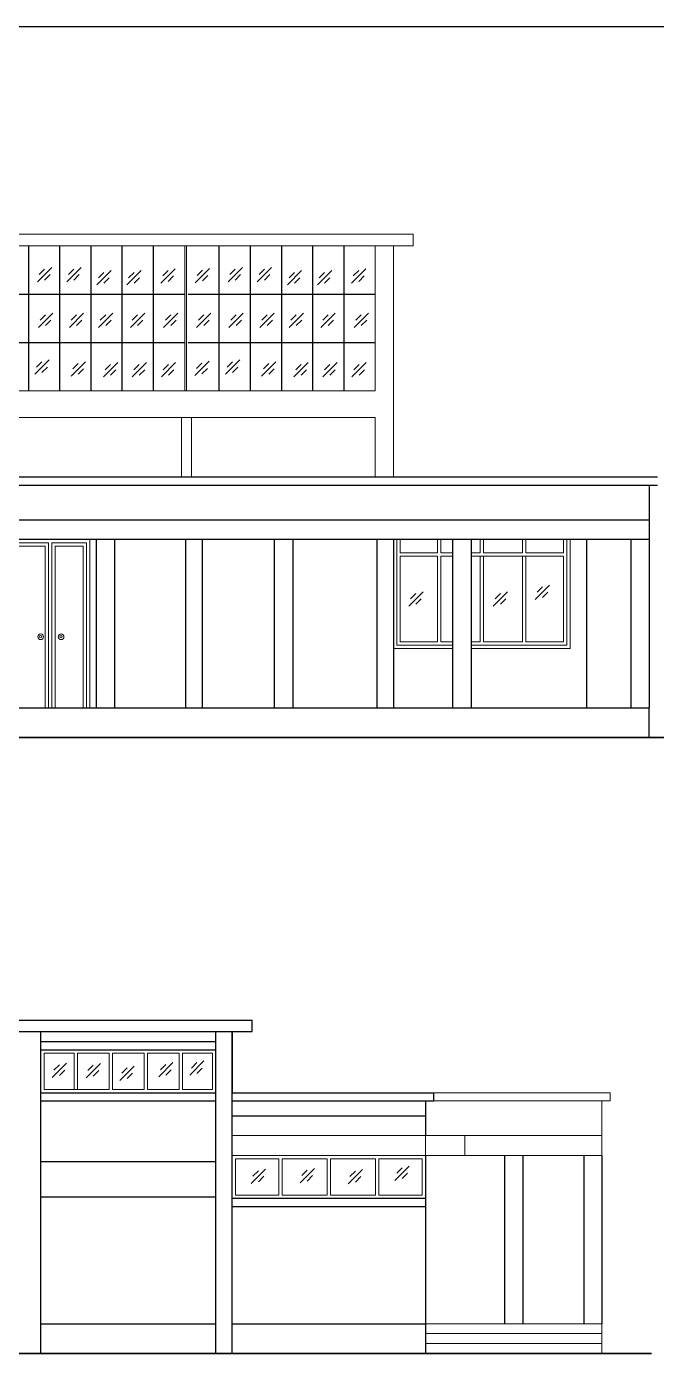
# Model space of a CAD drawing. Header units: inches. Extents: x -6800 to 96653, y -25814 to 17379.
# Drawn here: x 11024 to 11406, y -12045 to -11241 of the extents above; entities that cross this region are included whole.
import ezdxf

# ---------------------------------------------------------------- set-up
doc = ezdxf.new("R2010")
doc.units = ezdxf.units.IN
doc.header["$MEASUREMENT"] = 0
for name, color, linetype, lineweight in [('chajja elev', 4, 'Continuous', 20), ('Column', 101, 'Continuous', 30), ('Door ele', 20, 'Continuous', 15), ('ele back', 51, 'Continuous', 15), ('ele front', 30, 'Continuous', 30), ('Glass Panal', 200, 'Continuous', 25), ('Ground level', 210, 'Continuous', 35), ('Opening elevation', 130, 'Continuous', 9), ('Stairs', 60, 'Continuous', 13), ('Wall', 90, 'Continuous', 30), ('Win ele', 211, 'Continuous', 15)]:
    doc.layers.add(name, color=color, linetype=linetype, lineweight=lineweight)

msp = doc.modelspace()

# ---------------------------------------------------------------- linework, layer by layer
msp.add_line((9822.28, -11240.78), (12198.28, -11240.78))
at = {"layer": 'chajja elev', "transparency": 33554687}
for p, q in [((11148.91, -11912.78), (11265.91, -11912.78)), ((11265.91, -11912.78), (11265.91, -11924.78)), ((11148.91, -11924.78), (11265.91, -11924.78))]:
    msp.add_line(p, q, dxfattribs=at)
at = {"layer": 'chajja elev', "transparency": 33554585}
for p, q in [((11289.91, -11912.78), (11265.91, -11912.78)), ((11289.91, -11912.78), (11289.91, -11924.78)), ((11289.91, -11924.78), (11265.91, -11924.78))]:
    msp.add_line(p, q, dxfattribs=at)
at = {"layer": 'Column', "transparency": 33554687}
for p, q in [((11120.59, -11551.6), (11120.59, -11653.6)), ((11130.59, -11551.6), (11130.59, -11653.6)), ((11236.59, -11551.6), (11236.59, -11653.6)), ((11246.59, -11551.6), (11246.59, -11653.6)), ((11032.91, -12044.78), (11032.91, -11849.78)), ((11138.91, -12044.78), (11138.91, -11849.78)), ((11148.91, -11912.78), (11148.91, -11849.78)), ((11148.91, -11924.78), (11148.91, -11912.78)), ((11148.91, -12044.78), (11148.91, -11924.78)), ((11313.91, -11924.78), (11313.91, -12026.78)), ((11324.91, -11924.78), (11324.91, -12026.78)), ((11361.91, -11924.78), (11361.91, -12026.78)), ((11372.91, -11924.78), (11372.91, -12026.78))]:
    msp.add_line(p, q, dxfattribs=at)
for points in [[(11066.59, -11653.6), (11066.59, -11551.6)], [(11077.59, -11551.6), (11077.59, -11653.6)], [(11174.59, -11653.6), (11174.59, -11551.6)], [(11185.59, -11551.6), (11185.59, -11653.6)], [(11282.59, -11653.6), (11282.59, -11551.6)], [(11293.59, -11551.6), (11293.59, -11653.6)], [(11390.59, -11653.6), (11390.59, -11551.6)], [(11401.59, -11551.6), (11401.59, -11653.6)]]:
    msp.add_lwpolyline(points, dxfattribs=at)
at = {"layer": 'Door ele', "transparency": 33554687}
for p, q in [((11062.59, -11653.6), (11062.59, -11551.6)), ((11016.59, -11553.6), (11037.59, -11553.6)), ((11018.59, -11555.6), (11035.59, -11555.6)), ((11035.59, -11555.6), (11035.59, -11653.6)), ((11037.59, -11553.6), (11037.59, -11653.6)), ((11039.59, -11553.6), (11060.59, -11553.6)), ((11039.59, -11553.6), (11039.59, -11653.6)), ((11041.59, -11555.6), (11058.59, -11555.6)), ((11041.59, -11555.6), (11041.59, -11653.6)), ((11058.59, -11653.6), (11058.59, -11555.6)), ((11060.59, -11653.6), (11060.59, -11553.6))]:
    msp.add_line(p, q, dxfattribs=at)
for centre, radius in [((11032.78, -11610.53), 1.71), ((11045.16, -11610.53), 1.71), ((11032.78, -11610.53), 0.709), ((11045.16, -11610.53), 0.709)]:
    msp.add_circle(centre, radius, dxfattribs=at)
at = {"layer": 'ele back', "transparency": 33554641}
for p, q in [((10296.59, -11366.6), (11258.59, -11366.6)), ((11258.59, -11366.6), (11258.59, -11373.6)), ((10296.59, -11373.6), (11258.59, -11373.6)), ((11120.09, -11461.6), (11120.09, -11373.6)), ((11121.09, -11461.6), (11121.09, -11373.6)), ((11235.59, -11373.6), (11235.59, -11461.6)), ((11246.59, -11373.6), (11246.59, -11513.6)), ((10433.09, -11461.6), (11235.59, -11461.6)), ((10319.59, -11477.6), (11235.59, -11477.6)), ((11118.09, -11477.6), (11118.09, -11513.6)), ((11124.09, -11477.6), (11124.09, -11513.6)), ((11235.59, -11477.6), (11235.59, -11513.6)), ((11270.91, -11886.78), (11377.91, -11886.78)), ((11377.91, -11886.78), (11377.91, -11891.78)), ((11270.91, -11891.78), (11377.91, -11891.78)), ((11372.91, -11891.78), (11372.91, -11924.78)), ((11372.91, -11912.78), (11289.91, -11912.78)), ((11372.91, -11924.78), (11289.91, -11924.78))]:
    msp.add_line(p, q, dxfattribs=at)
at = {"layer": 'ele front', "transparency": 33554687}
for p, q in [((10079.59, -11513.6), (11406.59, -11513.6)), ((10079.59, -11518.6), (11406.59, -11518.6)), ((11401.59, -11518.6), (11401.59, -11539.6)), ((11363.59, -11551.6), (11363.59, -11653.6)), ((10084.59, -11653.6), (11401.59, -11653.6)), ((11401.59, -11671.6), (11401.59, -11653.6)), ((10198.91, -11842.78), (11160.91, -11842.78)), ((11160.91, -11849.78), (11160.91, -11842.78)), ((10198.91, -11849.78), (11160.91, -11849.78)), ((11032.91, -11855.78), (11138.91, -11855.78)), ((11032.91, -11860.78), (11138.91, -11860.78)), ((11032.91, -11886.78), (11138.91, -11886.78)), ((11148.91, -11886.78), (11270.91, -11886.78)), ((11270.91, -11886.78), (11270.91, -11891.78)), ((11032.91, -11891.78), (11138.91, -11891.78)), ((11148.91, -11891.78), (11270.91, -11891.78)), ((11265.91, -11891.78), (11265.91, -11912.78)), ((11148.91, -11900.78), (11265.91, -11900.78)), ((11032.91, -11928.37), (11138.91, -11928.37)), ((11265.91, -11924.78), (11265.91, -12044.78)), ((11032.91, -11949.78), (11138.91, -11949.78)), ((11148.91, -11950.78), (11265.91, -11950.78)), ((11148.91, -11955.78), (11265.91, -11955.78))]:
    msp.add_line(p, q, dxfattribs=at)
msp.add_lwpolyline([(10084.59, -11539.6), (11401.59, -11539.6), (11401.59, -11551.6), (10084.59, -11551.6)], close=True, dxfattribs=at)
at = {"layer": 'Glass Panal', "lineweight": 25, "transparency": 33554687}
for p, q in [((11025.51, -11461.6), (11025.51, -11373.6)), ((11044.42, -11461.6), (11044.42, -11373.6)), ((11063.34, -11461.6), (11063.34, -11373.6)), ((11082.26, -11461.6), (11082.26, -11373.6)), ((11101.17, -11461.6), (11101.17, -11373.6)), ((11141.01, -11461.6), (11141.01, -11373.6)), ((11159.92, -11461.6), (11159.92, -11373.6)), ((11178.84, -11461.6), (11178.84, -11373.6)), ((11197.76, -11461.6), (11197.76, -11373.6)), ((11216.67, -11461.6), (11216.67, -11373.6)), ((11006.59, -11402.93), (11120.09, -11402.93)), ((11122.09, -11402.93), (11235.59, -11402.93)), ((11006.59, -11432.26), (11120.09, -11432.26)), ((11122.09, -11432.26), (11235.59, -11432.26))]:
    msp.add_line(p, q, dxfattribs=at)
at = {"layer": 'Ground level', "transparency": 33554687}
for p, q in [((11431.59, -11671.6), (10054.59, -11671.6)), ((10093.91, -12044.78), (11265.91, -12044.78))]:
    msp.add_line(p, q, dxfattribs=at)
at = {"layer": 'Ground level'}
for p, q in [((11265.91, -12044.78), (11372.91, -12044.78)), ((11372.91, -12044.78), (11402.91, -12044.78))]:
    msp.add_line(p, q, dxfattribs=at)
at = {"layer": 'Opening elevation', "lineweight": 5, "transparency": 33554526}
for p, q in [((11030.85, -11395.45), (11039.52, -11386.78)), ((11031.92, -11391.12), (11035.19, -11387.85)), ((11035.19, -11394.38), (11038.45, -11391.12)), ((11048.55, -11395.45), (11057.22, -11386.78)), ((11049.62, -11391.12), (11052.88, -11387.85)), ((11052.88, -11394.38), (11056.15, -11391.12)), ((11066.78, -11397.33), (11075.45, -11388.66)), ((11067.85, -11392.99), (11071.12, -11389.72)), ((11085.01, -11397.33), (11093.69, -11388.66)), ((11086.08, -11392.99), (11089.35, -11389.72)), ((11105.66, -11396.25), (11114.33, -11387.58)), ((11106.73, -11391.92), (11110, -11388.65)), ((11110, -11395.19), (11113.26, -11391.92)), ((11126.51, -11395.99), (11135.18, -11387.32)), ((11127.58, -11391.65), (11130.84, -11388.38)), ((11130.84, -11394.92), (11134.11, -11391.65)), ((11146.35, -11395.45), (11155.02, -11386.78)), ((11147.42, -11391.12), (11150.69, -11387.85)), ((11150.69, -11394.38), (11153.95, -11391.12)), ((11164.05, -11395.45), (11172.72, -11386.78)), ((11165.12, -11391.12), (11168.38, -11387.85)), ((11168.38, -11394.38), (11171.65, -11391.12)), ((11182.28, -11397.33), (11190.95, -11388.66)), ((11183.35, -11392.99), (11186.62, -11389.72)), ((11200.51, -11397.33), (11209.19, -11388.66)), ((11201.58, -11392.99), (11204.85, -11389.72)), ((11221.16, -11396.25), (11229.83, -11387.58)), ((11222.23, -11391.92), (11225.5, -11388.65)), ((11225.5, -11395.19), (11228.76, -11391.92)), ((11071.12, -11396.26), (11074.38, -11392.99)), ((11089.35, -11396.26), (11092.62, -11392.99)), ((11186.62, -11396.26), (11189.88, -11392.99)), ((11204.85, -11396.26), (11208.12, -11392.99)), ((11031.39, -11423.05), (11040.06, -11414.38)), ((11032.45, -11418.71), (11035.72, -11415.45)), ((11050.16, -11423.05), (11058.83, -11414.38)), ((11051.22, -11418.71), (11054.49, -11415.45)), ((11067.85, -11423.05), (11076.52, -11414.38)), ((11068.92, -11418.71), (11072.19, -11415.45)), ((11087.16, -11423.05), (11095.83, -11414.38)), ((11088.23, -11418.71), (11091.5, -11415.45)), ((11107.27, -11423.05), (11115.94, -11414.38)), ((11108.34, -11418.71), (11111.61, -11415.45)), ((11127.31, -11423.05), (11135.98, -11414.38)), ((11128.38, -11418.71), (11131.65, -11415.45)), ((11146.89, -11423.05), (11155.56, -11414.38)), ((11147.95, -11418.71), (11151.22, -11415.45)), ((11165.66, -11423.05), (11174.33, -11414.38)), ((11166.72, -11418.71), (11169.99, -11415.45)), ((11183.35, -11423.05), (11192.02, -11414.38)), ((11184.42, -11418.71), (11187.69, -11415.45)), ((11202.66, -11423.05), (11211.33, -11414.38)), ((11203.73, -11418.71), (11207, -11415.45)), ((11222.77, -11423.05), (11231.44, -11414.38)), ((11223.84, -11418.71), (11227.11, -11415.45)), ((11035.72, -11421.98), (11038.99, -11418.71)), ((11054.49, -11421.98), (11057.76, -11418.71)), ((11072.19, -11421.98), (11075.46, -11418.71)), ((11091.5, -11421.98), (11094.76, -11418.71)), ((11111.61, -11421.98), (11114.87, -11418.71)), ((11131.65, -11421.98), (11134.91, -11418.71)), ((11151.22, -11421.98), (11154.49, -11418.71)), ((11169.99, -11421.98), (11173.26, -11418.71)), ((11187.69, -11421.98), (11190.96, -11418.71)), ((11207, -11421.98), (11210.26, -11418.71)), ((11227.11, -11421.98), (11230.37, -11418.71)), ((11029.22, -11451.47), (11037.89, -11442.8)), ((11030.29, -11447.14), (11033.56, -11443.87)), ((11033.56, -11450.41), (11036.82, -11447.14)), ((11051.21, -11452.55), (11059.88, -11443.88)), ((11052.28, -11448.21), (11055.54, -11444.94)), ((11055.54, -11451.48), (11058.81, -11448.21)), ((11070.78, -11453.08), (11079.45, -11444.41)), ((11071.85, -11448.75), (11075.12, -11445.48)), ((11075.12, -11452.01), (11078.39, -11448.75)), ((11088.21, -11453.08), (11096.88, -11444.41)), ((11089.28, -11448.75), (11092.55, -11445.48)), ((11092.55, -11452.01), (11095.82, -11448.75)), ((11105.91, -11453.08), (11114.58, -11444.41)), ((11106.98, -11448.75), (11110.25, -11445.48)), ((11110.25, -11452.01), (11113.51, -11448.75)), ((11126.22, -11452.28), (11134.89, -11443.61)), ((11127.29, -11447.94), (11130.55, -11444.68)), ((11130.55, -11451.21), (11133.82, -11447.94)), ((11144.72, -11451.47), (11153.39, -11442.8)), ((11145.79, -11447.14), (11149.06, -11443.87)), ((11149.06, -11450.41), (11152.32, -11447.14)), ((11166.71, -11452.55), (11175.38, -11443.88)), ((11167.78, -11448.21), (11171.04, -11444.94)), ((11171.04, -11451.48), (11174.31, -11448.21)), ((11186.28, -11453.08), (11194.95, -11444.41)), ((11187.35, -11448.75), (11190.62, -11445.48)), ((11190.62, -11452.01), (11193.89, -11448.75)), ((11203.71, -11453.08), (11212.38, -11444.41)), ((11204.78, -11448.75), (11208.05, -11445.48)), ((11208.05, -11452.01), (11211.32, -11448.75)), ((11221.41, -11453.08), (11230.08, -11444.41)), ((11222.48, -11448.75), (11225.75, -11445.48)), ((11225.75, -11452.01), (11229.01, -11448.75)), ((11255.86, -11591.91), (11264.54, -11583.24)), ((11256.93, -11587.58), (11260.2, -11584.31)), ((11307.06, -11591.91), (11315.73, -11583.24)), ((11308.13, -11587.58), (11311.4, -11584.31)), ((11332.53, -11587.89), (11341.2, -11579.22)), ((11333.59, -11583.56), (11336.86, -11580.29)), ((11336.86, -11586.83), (11340.13, -11583.56)), ((11260.2, -11590.84), (11263.47, -11587.58)), ((11311.4, -11590.84), (11314.66, -11587.58)), ((11039.78, -11877.52), (11048.46, -11868.84)), ((11040.85, -11873.18), (11044.12, -11869.91)), ((11044.12, -11876.45), (11047.39, -11873.18)), ((11060.35, -11877.72), (11069.02, -11869.05)), ((11061.42, -11873.39), (11064.69, -11870.12)), ((11064.69, -11876.66), (11067.95, -11873.39)), ((11080.81, -11879.29), (11089.48, -11870.62)), ((11081.88, -11874.95), (11085.15, -11871.69)), ((11085.15, -11878.22), (11088.41, -11874.95)), ((11104.3, -11877.2), (11112.97, -11868.53)), ((11105.37, -11872.87), (11108.63, -11869.6)), ((11108.63, -11876.13), (11111.9, -11872.87)), ((11123.09, -11876.16), (11131.76, -11867.49)), ((11124.16, -11871.82), (11127.43, -11868.56)), ((11127.43, -11875.09), (11130.69, -11871.82)), ((11247.48, -11939.9), (11256.15, -11931.23)), ((11160.37, -11941.76), (11169.04, -11933.09)), ((11161.44, -11937.42), (11164.7, -11934.16)), ((11164.7, -11940.69), (11167.97, -11937.42)), ((11190.01, -11941.37), (11198.68, -11932.7)), ((11191.08, -11937.03), (11194.34, -11933.77)), ((11194.34, -11940.3), (11197.61, -11937.03)), ((11219.17, -11941.99), (11227.85, -11933.32)), ((11220.24, -11937.65), (11223.51, -11934.39)), ((11223.51, -11940.92), (11226.78, -11937.65)), ((11248.55, -11935.57), (11251.81, -11932.3)), ((11251.81, -11938.83), (11255.08, -11935.57))]:
    msp.add_line(p, q, dxfattribs=at)
at = {"layer": 'Stairs'}
for p, q in [((11265.91, -12026.78), (11372.91, -12026.78)), ((11372.91, -12026.78), (11372.91, -12044.78)), ((11265.91, -12032.78), (11372.91, -12032.78)), ((11265.91, -12038.78), (11372.91, -12038.78))]:
    msp.add_line(p, q, dxfattribs=at)
at = {"layer": 'Wall', "transparency": 33554687}
for p, q in [((11148.91, -11849.78), (11148.91, -11886.78)), ((11032.91, -12026.78), (11138.91, -12026.78)), ((11148.91, -12026.78), (11265.91, -12026.78))]:
    msp.add_line(p, q, dxfattribs=at)
at = {"layer": 'Win ele'}
for p, q in [((11273.34, -11559.6), (11273.34, -11551.6)), ((11275.34, -11559.6), (11275.34, -11551.6)), ((11299.09, -11559.6), (11299.09, -11551.6)), ((11301.09, -11559.6), (11301.09, -11551.6)), ((11324.84, -11559.6), (11324.84, -11551.6)), ((11326.84, -11559.6), (11326.84, -11551.6)), ((11250.59, -11559.6), (11273.34, -11559.6)), ((11275.34, -11559.6), (11282.59, -11559.6)), ((11293.59, -11559.6), (11299.09, -11559.6)), ((11301.09, -11559.6), (11324.84, -11559.6)), ((11326.84, -11559.6), (11349.59, -11559.6)), ((11250.59, -11561.6), (11273.34, -11561.6)), ((11273.34, -11613.6), (11273.34, -11561.6)), ((11275.34, -11561.6), (11282.59, -11561.6)), ((11275.34, -11613.6), (11275.34, -11561.6)), ((11293.59, -11561.6), (11349.59, -11561.6)), ((11299.09, -11613.6), (11299.09, -11561.6)), ((11301.09, -11613.6), (11301.09, -11561.6)), ((11324.84, -11613.6), (11324.84, -11561.6)), ((11326.84, -11613.6), (11326.84, -11561.6)), ((11034.91, -11862.78), (11053.11, -11862.78)), ((11034.91, -11884.78), (11034.91, -11862.78)), ((11053.11, -11884.78), (11053.11, -11862.78)), ((11055.11, -11862.78), (11074.31, -11862.78)), ((11055.11, -11884.78), (11055.11, -11862.78)), ((11074.31, -11884.78), (11074.31, -11862.78)), ((11076.31, -11862.78), (11095.51, -11862.78)), ((11076.31, -11884.78), (11076.31, -11862.78)), ((11095.51, -11884.78), (11095.51, -11862.78)), ((11097.51, -11862.78), (11116.71, -11862.78)), ((11097.51, -11884.78), (11097.51, -11862.78)), ((11116.71, -11884.78), (11116.71, -11862.78)), ((11118.71, -11862.78), (11136.91, -11862.78)), ((11118.71, -11884.78), (11118.71, -11862.78)), ((11136.91, -11884.78), (11136.91, -11862.78)), ((11034.91, -11884.78), (11074.31, -11884.78)), ((11076.31, -11884.78), (11095.51, -11884.78)), ((11097.51, -11884.78), (11116.71, -11884.78)), ((11118.71, -11884.78), (11136.91, -11884.78)), ((11150.91, -11926.78), (11177.16, -11926.78)), ((11150.91, -11948.78), (11150.91, -11926.78)), ((11177.16, -11948.78), (11177.16, -11926.78)), ((11179.16, -11926.78), (11206.41, -11926.78)), ((11179.16, -11948.78), (11179.16, -11926.78)), ((11206.41, -11948.78), (11206.41, -11926.78)), ((11208.41, -11926.78), (11235.66, -11926.78)), ((11208.41, -11948.78), (11208.41, -11926.78)), ((11235.66, -11948.78), (11235.66, -11926.78)), ((11237.66, -11926.78), (11263.91, -11926.78)), ((11237.66, -11948.78), (11237.66, -11926.78)), ((11263.91, -11926.78), (11263.91, -11948.78)), ((11150.91, -11948.78), (11177.16, -11948.78)), ((11179.16, -11948.78), (11206.41, -11948.78)), ((11208.41, -11948.78), (11235.66, -11948.78)), ((11237.66, -11948.78), (11263.91, -11948.78))]:
    msp.add_line(p, q, dxfattribs=at)
for points in [[(11282.59, -11615.6), (11248.59, -11615.6), (11248.59, -11551.6)], [(11250.59, -11559.6), (11250.59, -11551.6)], [(11353.59, -11551.6), (11353.59, -11617.6), (11293.59, -11617.6)], [(11351.59, -11551.6), (11351.59, -11615.6), (11293.59, -11615.6)], [(11349.59, -11551.6), (11349.59, -11559.6)], [(11273.34, -11613.6), (11250.59, -11613.6), (11250.59, -11561.6)], [(11349.59, -11561.6), (11349.59, -11613.6), (11326.84, -11613.6)], [(11282.59, -11617.6), (11246.59, -11617.6)], [(11282.59, -11613.6), (11275.34, -11613.6)], [(11299.09, -11613.6), (11293.59, -11613.6)], [(11324.84, -11613.6), (11301.09, -11613.6)]]:
    msp.add_lwpolyline(points, dxfattribs=at)

doc.saveas('drawing.dxf')
